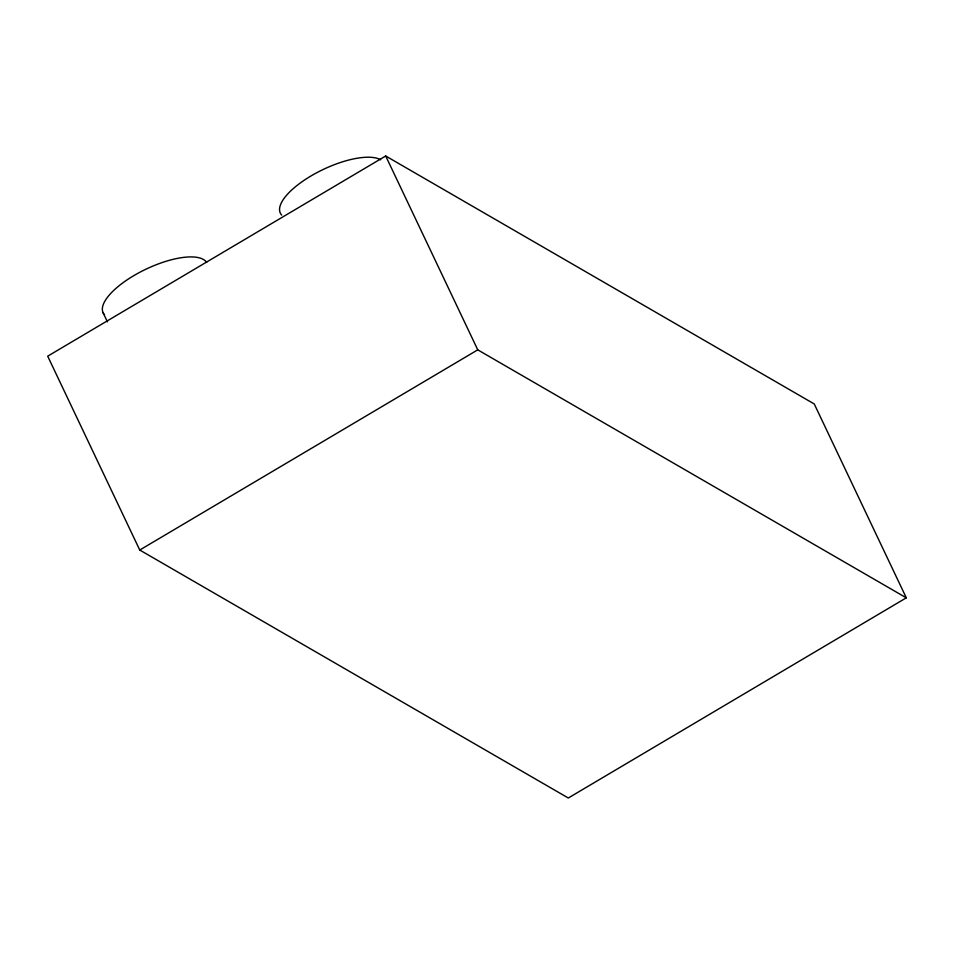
<?xml version="1.0" encoding="UTF-8"?>
<svg xmlns="http://www.w3.org/2000/svg" width="954" height="954" viewBox="0 0 954 954"><rect width="100%" height="100%" fill="white"/><g stroke="black" fill="none" stroke-linecap="round" stroke-linejoin="round"><path stroke-width="1.43" d="M385.702 155.991L47.7 356.176L139.749 550.029L568.298 798.009L906.3 597.824L814.251 403.971L385.702 155.991L477.751 349.844L906.3 597.824M139.749 550.029L477.751 349.844M102.972 312.495L107.42 321.856M104.499 314.82A57.622 21.024 -25.4 0 1 141.896 271.186A57.622 21.024 -25.4 0 1 206.708 262.457M281.704 215.115A57.622 21.024 -25.4 0 1 314.152 174.141A57.622 21.024 -25.4 0 1 380.658 159.783"/></g></svg>
